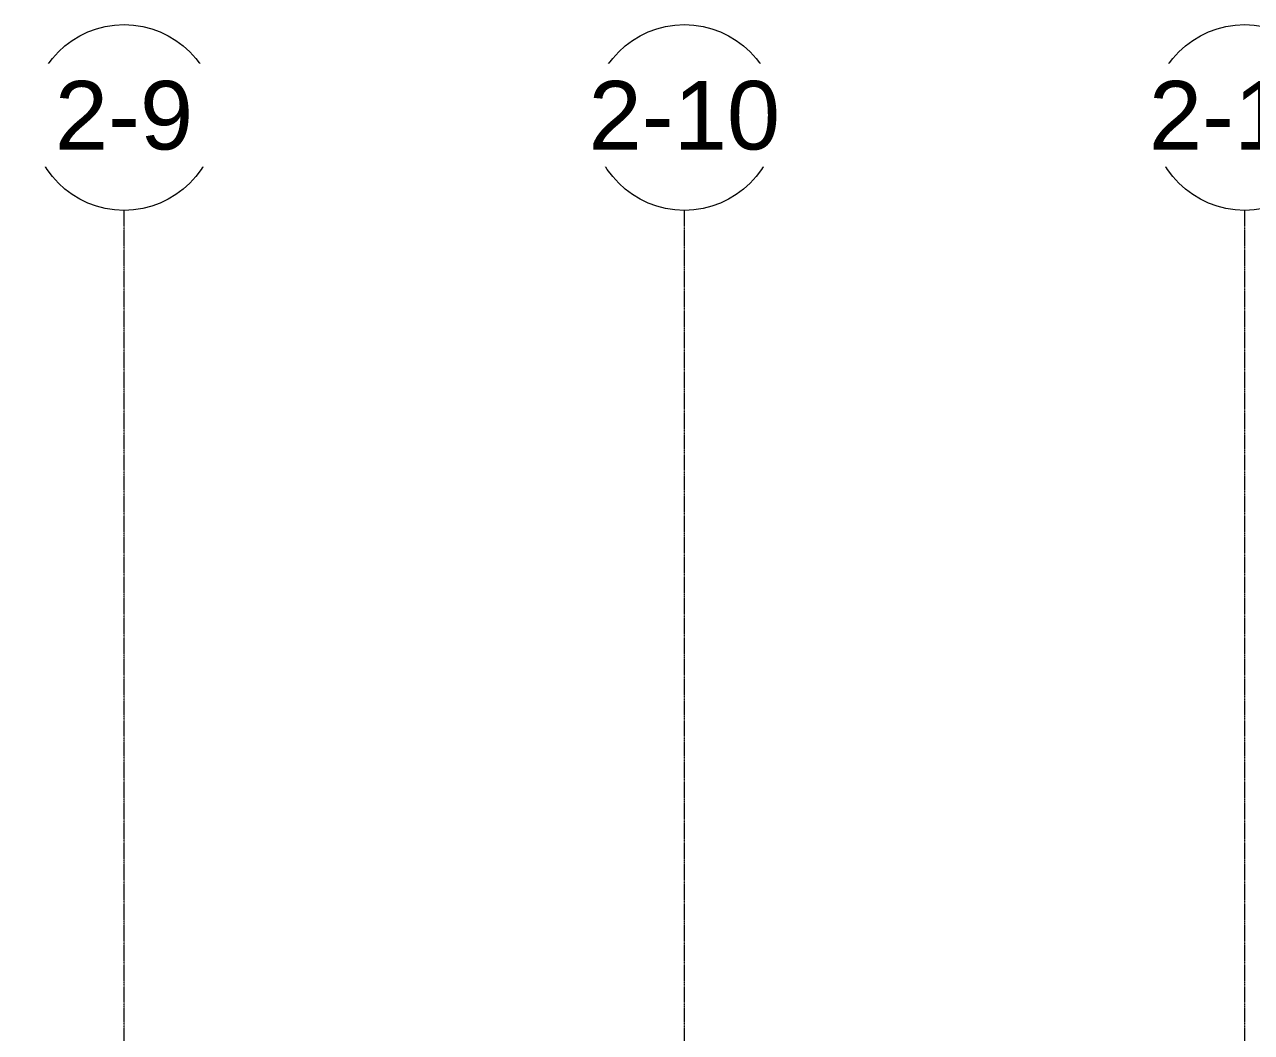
# Model space of a CAD drawing. Header units: inches. Extents: x -23565 to -21, y -324 to 853.
# Drawn here: x -16556 to -15922, y 247 to 768 of the extents above; entities that cross this region are included whole.
import ezdxf

# ---------------------------------------------------------------- set-up
doc = ezdxf.new("R2010")
doc.units = ezdxf.units.IN
doc.header["$MEASUREMENT"] = 0
doc.linetypes.add('Grid Line 1_2_', pattern=[0.875, 0.5, -0.125, 0.125, -0.125])
doc.layers.add('S-GRID', color=1, linetype='Continuous', lineweight=9)
doc.layers.add('S-GRID-IDEN', color=1, linetype='Continuous', lineweight=9)
doc.styles.add('Arial_1', font='arial.ttf', dxfattribs={"height": 35.407186})

# ---------------------------------------------------------------- blocks, each defined once
blk = doc.blocks.new('Grid - Grid Head - Circle-14747-Building Section - East_West looking South _ Fitness Center')
at = {"layer": 'S-GRID-IDEN'}
blk.add_circle((-23085.89, 719.89), 48, dxfattribs=at)

msp = doc.modelspace()

# ---------------------------------------------------------------- linework, layer by layer
at = {"layer": 'S-GRID', "linetype": 'Grid Line 1_2_'}
for p, q in [((-16504.928, -273.1608), (-16504.928, 671.8918)), ((-16504.928, -273.1608), (-16504.928, 671.8918)), ((-16215.428, -273.1608), (-16215.428, 671.8918)), ((-16215.428, -273.1608), (-16215.428, 671.8918)), ((-15925.928, -273.1608), (-15925.928, 671.8918)), ((-15925.928, -273.1608), (-15925.928, 671.8918))]:
    msp.add_line(p, q, dxfattribs=at)

# ---------------------------------------------------------------- block references
at = {"layer": 'S-GRID-IDEN'}
for p in [(6580.9623, 0), (6870.4623, 0), (7159.9623, 0)]:
    msp.add_blockref('Grid - Grid Head - Circle-14747-Building Section - East_West looking South _ Fitness Center', p, dxfattribs=at)

# ---------------------------------------------------------------- next in the draw order: texts
at = {"layer": 'S-GRID-IDEN', "char_height": 35.40719, "attachment_point": 2, "line_spacing_factor": 0.938532, "style": 'Arial_1', "bg_fill": 3, "box_fill_scale": 1.25, "bg_fill_color": 0, "bg_fill_transparency": 0}
for s, insert, width in [('1-9', (-16504.9372, 738.7655), 85.104), ('1-10', (-16215.4372, 738.7655), 117.936), ('1-11', (-15925.9372, 738.7655), 117.936)]:
    msp.add_mtext(s, dxfattribs=dict(at, insert=insert, width=width))

# ---------------------------------------------------------------- next in the draw order: block references
at = {"layer": 'S-GRID-IDEN'}
for p in [(6580.9623, 0), (6870.4623, 0), (7159.9623, 0)]:
    msp.add_blockref('Grid - Grid Head - Circle-14747-Building Section - East_West looking South _ Fitness Center', p, dxfattribs=at)

# ---------------------------------------------------------------- next in the draw order: texts
at = {"layer": 'S-GRID-IDEN', "char_height": 35.40719, "attachment_point": 2, "line_spacing_factor": 0.938532, "style": 'Arial_1', "bg_fill": 3, "box_fill_scale": 1.25, "bg_fill_color": 0, "bg_fill_transparency": 0}
for s, insert, width in [('2-9', (-16504.9372, 738.7655), 85.104), ('2-10', (-16215.4372, 738.7655), 117.936), ('2-11', (-15925.9372, 738.7655), 117.936)]:
    msp.add_mtext(s, dxfattribs=dict(at, insert=insert, width=width))

doc.saveas('drawing.dxf')
